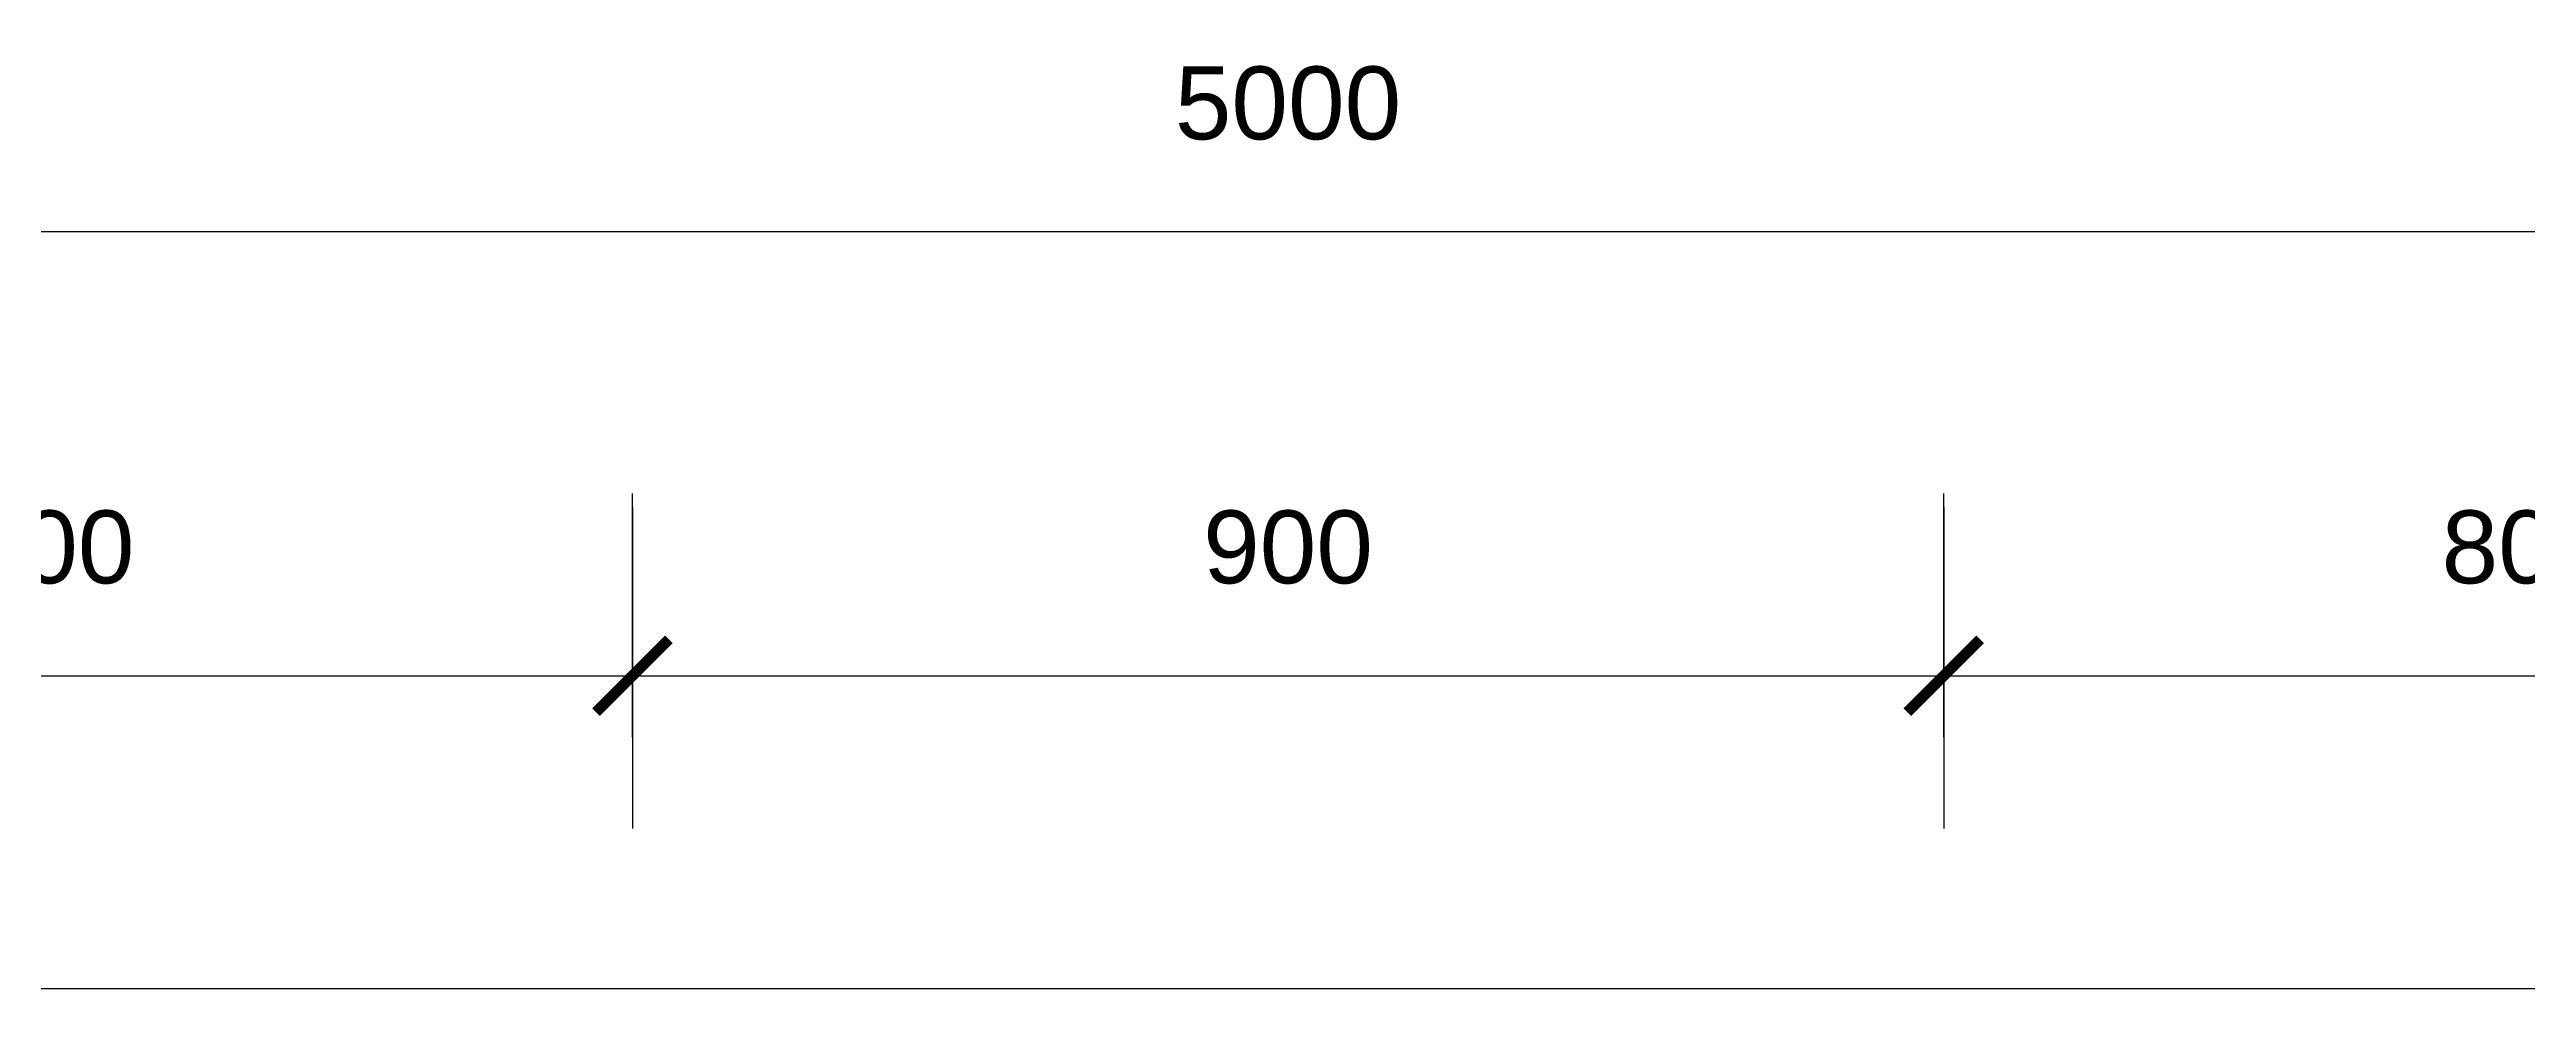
# Model space of a CAD drawing. Header units: centimetres. Extents: x 8510 to 15034, y -974 to 2536.
# Drawn here: x 10891 to 12591, y 1892 to 2536 of the extents above; entities that cross this region are included whole.
import ezdxf

# ---------------------------------------------------------------- set-up
doc = ezdxf.new("R2010")
doc.units = ezdxf.units.CM
doc.header["$PDMODE"] = 35
doc.header["$PDSIZE"] = -2
for name, color, linetype in [('AXIS', 3, 'Continuous'), ('楼梯', 6, 'Continuous'), ('轴线', 1, 'Continuous')]:
    doc.layers.add(name, color=color, linetype=linetype)
doc.layers.add('家具', color=6, linetype='Continuous', lineweight=9)
doc.styles.get("Standard").update_dxf_attribs({"font": 'arial.ttf'})
doc.dimstyles.new('副本A3', dxfattribs={"dimscale": 100, "dimtxt": 2.5, "dimasz": 2.5, "dimexe": 1.25, "dimexo": 0.625, "dimtad": 1, "dimdec": 0, "dimtxsty": 'Standard', "dimblk": 'ARCHTICK', "dimcen": 2.5, "dimclrd": 2, "dimclre": 2, "dimclrt": 3, "dimadec": 0, "dimazin": 0, "dimtfac": 1, "dimtdec": 0, "dimtmove": 2, "dimatfit": 3, "dimldrblk": 'DOT', "dimfxl": 1, "dimarcsym": 0})

# ---------------------------------------------------------------- blocks, each defined once
blk = doc.blocks.new('_ArchTick')
at = {"color": 0, "linetype": 'ByBlock', "const_width": 0.15}
blk.add_lwpolyline([(-0.5, -0.5), (0.5, 0.5)], dxfattribs=at)
blk = doc.blocks.new('*D107')
at = {"layer": 'Defpoints', "color": 0, "transparency": 16777216}
for p in [(14240.6, 2411.5), (9240.6, 2099.2), (14240.6, 2002)]:
    blk.add_point(p, dxfattribs=at)
at = {"layer": '家具', "color": 0, "lineweight": -2, "transparency": 16777216}
for p, q in [((9240.6, 2161.7), (9240.6, 2536.5)), ((14240.6, 2064.5), (14240.6, 2536.5)), ((9240.6, 2411.5), (14240.6, 2411.5))]:
    blk.add_line(p, q, dxfattribs=at)
at = {"layer": '家具', "color": 0, "lineweight": -2, "transparency": 16777216, "xscale": 50, "yscale": 50, "zscale": 50, "rotation": 180}
blk.add_blockref('_ArchTick', (9240.6, 2411.5), dxfattribs=at)
at = {"layer": '家具', "color": 0, "lineweight": -2, "transparency": 16777216, "xscale": 50, "yscale": 50, "zscale": 50}
blk.add_blockref('_ArchTick', (14240.6, 2411.5), dxfattribs=at)
at = {"layer": '家具', "color": 0, "transparency": 16777216, "insert": (11740.6, 2499.5), "char_height": 50, "attachment_point": 5}
blk.add_mtext('5000', dxfattribs=at)
blk = doc.blocks.new('_Dot')
at = {"color": 0, "linetype": 'ByBlock', "lineweight": -2}
blk.add_line((-0.5, 0), (-1, 0), dxfattribs=at)
at = {"color": 0, "linetype": 'ByBlock', "const_width": 0.5}
blk.add_lwpolyline([(-0.25, 0, 1), (0.25, 0, 1)], format="xyb", close=True, dxfattribs=at)
blk = doc.blocks.new('*D104')
at = {"layer": 'Defpoints', "color": 0, "transparency": 16777216}
for p in [(12990.6, 2106.7), (12190.6, 2002), (12990.6, 2002)]:
    blk.add_point(p, dxfattribs=at)
at = {"layer": '轴线', "color": 0, "lineweight": -2, "transparency": 16777216}
for p, q in [((12190.6, 2064.5), (12190.6, 2231.7)), ((12990.6, 2064.5), (12990.6, 2231.7)), ((12190.6, 2106.7), (12990.6, 2106.7))]:
    blk.add_line(p, q, dxfattribs=at)
at = {"layer": '轴线', "color": 0, "lineweight": -2, "transparency": 16777216, "xscale": 50, "yscale": 50, "zscale": 50, "rotation": 180}
blk.add_blockref('_ArchTick', (12190.6, 2106.7), dxfattribs=at)
at = {"layer": '轴线', "color": 0, "lineweight": -2, "transparency": 16777216, "xscale": 50, "yscale": 50, "zscale": 50}
blk.add_blockref('_ArchTick', (12990.6, 2106.7), dxfattribs=at)
at = {"layer": '轴线', "color": 0, "transparency": 16777216, "insert": (12590.6, 2194.8), "char_height": 50, "attachment_point": 5}
blk.add_mtext('800', dxfattribs=at)
blk = doc.blocks.new('*D103')
at = {"layer": 'Defpoints', "color": 0, "transparency": 16777216}
for p in [(12190.6, 2106.7), (11290.6, 2002), (12190.6, 2002)]:
    blk.add_point(p, dxfattribs=at)
at = {"layer": '轴线', "color": 0, "lineweight": -2, "transparency": 16777216}
for p, q in [((11290.6, 2064.5), (11290.6, 2231.7)), ((12190.6, 2064.5), (12190.6, 2231.7)), ((11290.6, 2106.7), (12190.6, 2106.7))]:
    blk.add_line(p, q, dxfattribs=at)
at = {"layer": '轴线', "color": 0, "lineweight": -2, "transparency": 16777216, "xscale": 50, "yscale": 50, "zscale": 50, "rotation": 180}
blk.add_blockref('_ArchTick', (11290.6, 2106.7), dxfattribs=at)
at = {"layer": '轴线', "color": 0, "lineweight": -2, "transparency": 16777216, "xscale": 50, "yscale": 50, "zscale": 50}
blk.add_blockref('_ArchTick', (12190.6, 2106.7), dxfattribs=at)
at = {"layer": '轴线', "color": 0, "transparency": 16777216, "insert": (11740.6, 2194.8), "char_height": 50, "attachment_point": 5}
blk.add_mtext('900', dxfattribs=at)
blk = doc.blocks.new('*D102')
at = {"layer": 'Defpoints', "color": 0, "transparency": 16777216}
for p in [(11290.6, 2106.7), (10490.6, 2002), (11290.6, 2002)]:
    blk.add_point(p, dxfattribs=at)
at = {"layer": '轴线', "color": 0, "lineweight": -2, "transparency": 16777216}
for p, q in [((10490.6, 2064.5), (10490.6, 2231.7)), ((11290.6, 2064.5), (11290.6, 2231.7)), ((10490.6, 2106.7), (11290.6, 2106.7))]:
    blk.add_line(p, q, dxfattribs=at)
at = {"layer": '轴线', "color": 0, "lineweight": -2, "transparency": 16777216, "xscale": 50, "yscale": 50, "zscale": 50, "rotation": 180}
blk.add_blockref('_ArchTick', (10490.6, 2106.7), dxfattribs=at)
at = {"layer": '轴线', "color": 0, "lineweight": -2, "transparency": 16777216, "xscale": 50, "yscale": 50, "zscale": 50}
blk.add_blockref('_ArchTick', (11290.6, 2106.7), dxfattribs=at)
at = {"layer": '轴线', "color": 0, "transparency": 16777216, "insert": (10890.6, 2194.8), "char_height": 50, "attachment_point": 5}
blk.add_mtext('800', dxfattribs=at)

msp = doc.modelspace()

# ---------------------------------------------------------------- linework, layer by layer
at = {"layer": 'AXIS', "color": 7}
for p, q in [((11290.6, 2222.5), (11290.6, 2002)), ((12190.6, 2222.5), (12190.6, 2002))]:
    msp.add_line(p, q, dxfattribs=at)
at = {"layer": '楼梯', "color": 7}
msp.add_line((10620.6, 1892.1), (12860.6, 1892.1), dxfattribs=at)

# ---------------------------------------------------------------- dimensions: what is measured, and where the dimension line sits
at = {"layer": '家具', "color": 7}
dim = msp.add_linear_dim(base=(14240.6, 2411.5), p1=(9240.6, 2099.2), p2=(14240.6, 2002), dimstyle='副本A3', override={"dimscale": 0, "dimtxt": 5, "dimasz": 5, "dimexe": 12.5, "dimexo": 6.25, "dimgap": 6.25, "dimcen": 25, "dimclrd": 0, "dimclre": 0, "dimclrt": 0}, dxfattribs=at)
dim.commit()
dim.dimension.update_dxf_attribs({"geometry": '*D107', "text_midpoint": (11740.6, 2499.5)})
at = {"layer": '轴线', "color": 7}
for base, p1, p2, picture, middle in [((11290.6, 2106.7), (10490.6, 2002), (11290.6, 2002), '*D102', (10890.6, 2194.8)), ((12190.6, 2106.7), (11290.6, 2002), (12190.6, 2002), '*D103', (11740.6, 2194.8)), ((12990.6, 2106.7), (12190.6, 2002), (12990.6, 2002), '*D104', (12590.6, 2194.8))]:
    dim = msp.add_linear_dim(base=base, p1=p1, p2=p2, dimstyle='副本A3', override={"dimscale": 0, "dimtxt": 5, "dimasz": 5, "dimexe": 12.5, "dimexo": 6.25, "dimgap": 6.25, "dimcen": 25, "dimclrd": 0, "dimclre": 0, "dimclrt": 0}, dxfattribs=at)
    dim.commit()
    dim.dimension.update_dxf_attribs({"geometry": picture, "text_midpoint": middle})

doc.saveas('drawing.dxf')
